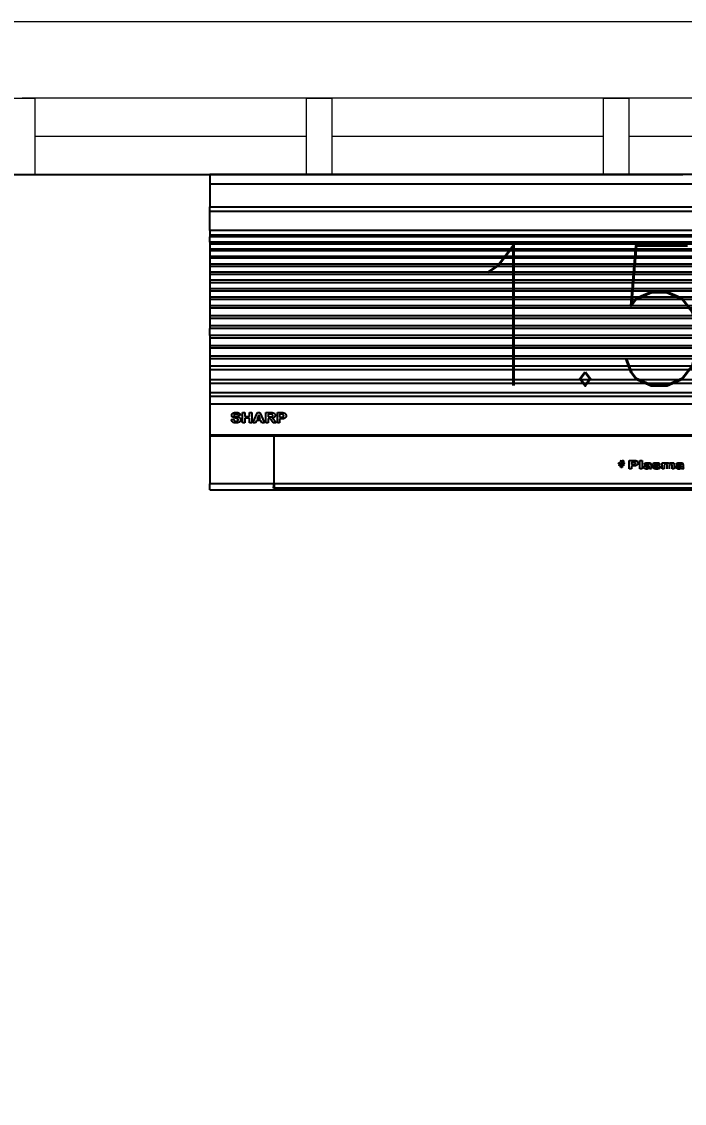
# Model space of a CAD drawing. Header units: inches. Extents: x -86493719 to 430035, y 21644 to 1519532.
# Drawn here: x 54258 to 55560, y 80404 to 82529 of the extents above; entities that cross this region are included whole.
import ezdxf

# ---------------------------------------------------------------- set-up
doc = ezdxf.new("R2010")
doc.units = ezdxf.units.IN
doc.header["$MEASUREMENT"] = 0
doc.layers.add('E-DB', color=1, linetype='Continuous')
doc.layers.add('Edges', color=7, linetype='Continuous')
doc.layers.add('LW', color=8, linetype='Continuous', lineweight=20)
doc.layers.add('WIN', color=8, linetype='Continuous', lineweight=18)
doc.styles.add('LAILA', font='romans.shx', dxfattribs={"width": 0.85})

# ---------------------------------------------------------------- blocks, each defined once
blk = doc.blocks.new('air con')
at = {"layer": 'Edges'}
for p, q in [((71.402, 41.898), (152.402, 41.898)), ((71.402, 41.898), (71.402, 41.095)), ((71.402, 41.095), (152.402, 41.095)), ((71.402, 41.095), (71.402, 39.122)), ((71.402, 39.122), (152.402, 39.122)), ((71.402, 38.724), (71.402, 39.122)), ((152.402, 38.724), (71.402, 38.724)), ((71.402, 37.092), (71.402, 38.724)), ((71.402, 37.092), (71.402, 36.701)), ((152.402, 37.092), (71.402, 37.092)), ((152.402, 36.701), (71.402, 36.701)), ((71.402, 36.701), (71.402, 36.542)), ((152.402, 36.542), (71.402, 36.542)), ((71.402, 36.078), (71.402, 36.542)), ((152.402, 36.078), (71.402, 36.078)), ((71.402, 36.078), (71.402, 35.914)), ((152.402, 35.914), (71.402, 35.914)), ((71.402, 35.914), (71.402, 35.493)), ((71.402, 35.493), (71.402, 35.34)), ((152.402, 35.493), (71.402, 35.493)), ((152.402, 35.34), (71.402, 35.34)), ((71.402, 35.34), (71.402, 34.877)), ((152.402, 34.877), (71.402, 34.877)), ((71.402, 34.877), (71.402, 34.709)), ((152.402, 34.709), (71.402, 34.709)), ((71.402, 34.709), (71.402, 34.207)), ((152.402, 34.207), (71.402, 34.207)), ((71.402, 34.207), (71.402, 34.022)), ((71.402, 34.022), (71.402, 33.51)), ((152.402, 34.022), (71.402, 34.022)), ((152.402, 33.51), (71.402, 33.51)), ((71.402, 33.51), (71.402, 33.335)), ((152.402, 33.335), (71.402, 33.335)), ((71.402, 33.335), (71.402, 32.826)), ((152.402, 32.826), (71.402, 32.826)), ((71.402, 32.826), (71.402, 32.625)), ((152.402, 32.625), (71.402, 32.625)), ((71.402, 32.625), (71.402, 32.098)), ((152.402, 32.098), (71.402, 32.098)), ((71.402, 32.098), (71.402, 31.911)), ((152.402, 31.911), (71.402, 31.911)), ((71.402, 31.911), (71.402, 31.378)), ((152.402, 31.378), (71.402, 31.378)), ((71.402, 31.378), (71.402, 31.189)), ((152.402, 31.189), (71.402, 31.189)), ((71.402, 31.189), (71.402, 30.654)), ((152.402, 30.654), (71.402, 30.654)), ((71.402, 30.654), (71.402, 30.439)), ((152.402, 30.439), (71.402, 30.439)), ((71.402, 30.439), (71.402, 29.791)), ((152.402, 29.791), (71.402, 29.791)), ((71.402, 29.791), (71.402, 29.562)), ((71.402, 29.562), (71.402, 28.935)), ((152.402, 29.562), (71.402, 29.562)), ((152.402, 28.935), (71.402, 28.935)), ((71.402, 28.935), (71.402, 28.714)), ((152.402, 28.714), (71.402, 28.714)), ((71.402, 28.092), (71.402, 28.714)), ((152.402, 28.092), (71.402, 28.092)), ((71.402, 28.092), (71.402, 27.871)), ((71.402, 27.871), (71.402, 27.226)), ((152.402, 27.871), (71.402, 27.871)), ((152.402, 27.226), (71.402, 27.226)), ((71.402, 27.226), (71.402, 27.024)), ((71.402, 27.024), (71.402, 26.349)), ((152.402, 27.024), (71.402, 27.024)), ((152.402, 26.349), (71.402, 26.349)), ((71.402, 26.349), (71.402, 26.117)), ((152.402, 26.117), (71.402, 26.117)), ((71.402, 26.117), (71.402, 25.469)), ((152.402, 25.469), (71.402, 25.469)), ((71.402, 25.469), (71.402, 25.162)), ((152.402, 25.162), (71.402, 25.162)), ((71.402, 25.162), (71.402, 24.304)), ((152.402, 24.304), (71.402, 24.304)), ((71.402, 24.304), (71.402, 24.002)), ((152.402, 24.002), (71.402, 24.002)), ((71.402, 24.002), (71.402, 23.184)), ((71.402, 23.184), (71.402, 22.883)), ((152.402, 23.184), (71.402, 23.184)), ((152.402, 22.883), (71.402, 22.883)), ((71.402, 22.883), (71.402, 22.213)), ((152.402, 22.213), (71.402, 22.213)), ((71.402, 22.213), (71.402, 19.568)), ((73.283, 21.282), (73.294, 21.346)), ((73.294, 21.346), (73.326, 21.406)), ((73.326, 21.406), (73.378, 21.457)), ((73.378, 21.457), (73.448, 21.494)), ((73.448, 21.494), (73.537, 21.517)), ((73.481, 21.324), (73.473, 21.293)), ((73.504, 21.347), (73.481, 21.324)), ((73.563, 21.371), (73.504, 21.347)), ((73.537, 21.517), (73.642, 21.525)), ((73.64, 21.379), (73.563, 21.371)), ((73.713, 21.372), (73.64, 21.379)), ((73.642, 21.525), (73.729, 21.52)), ((73.766, 21.35), (73.713, 21.372)), ((73.729, 21.52), (73.804, 21.507)), ((73.8, 21.311), (73.766, 21.35)), ((73.82, 21.253), (73.8, 21.311)), ((73.804, 21.507), (73.868, 21.484)), ((73.868, 21.484), (73.921, 21.453)), ((73.921, 21.453), (73.962, 21.414)), ((73.962, 21.414), (73.992, 21.369)), ((73.992, 21.369), (74.011, 21.318)), ((74.011, 21.318), (74.019, 21.261)), ((74.215, 20.639), (74.215, 21.51)), ((74.215, 21.51), (74.413, 21.51)), ((74.413, 21.51), (74.413, 21.167)), ((74.802, 21.167), (74.802, 21.51)), ((74.802, 21.51), (75.001, 21.51)), ((75.001, 21.51), (75.001, 20.639)), ((75.106, 20.639), (75.489, 21.51)), ((75.592, 21.306), (75.459, 20.983)), ((75.489, 21.51), (75.699, 21.51)), ((75.727, 20.983), (75.592, 21.306)), ((75.699, 21.51), (76.093, 20.639)), ((76.199, 20.639), (76.199, 21.51)), ((76.199, 21.51), (76.616, 21.51)), ((76.552, 21.362), (76.397, 21.362)), ((76.397, 21.362), (76.397, 21.141)), ((76.697, 21.359), (76.552, 21.362)), ((76.616, 21.51), (76.752, 21.504)), ((76.74, 21.347), (76.697, 21.359)), ((76.772, 21.325), (76.74, 21.347)), ((76.752, 21.504), (76.845, 21.486)), ((76.791, 21.294), (76.772, 21.325)), ((76.798, 21.254), (76.791, 21.294)), ((76.845, 21.486), (76.91, 21.454)), ((76.91, 21.454), (76.96, 21.403)), ((76.96, 21.403), (76.992, 21.338)), ((76.992, 21.338), (77.003, 21.266)), ((77.19, 20.639), (77.19, 21.51)), ((77.19, 21.51), (77.508, 21.51)), ((77.388, 21.362), (77.388, 21.115)), ((77.484, 21.362), (77.388, 21.362)), ((77.627, 21.356), (77.484, 21.362)), ((77.508, 21.51), (77.658, 21.506)), ((77.671, 21.343), (77.627, 21.356)), ((77.658, 21.506), (77.744, 21.497)), ((77.707, 21.318), (77.671, 21.343)), ((77.731, 21.283), (77.707, 21.318)), ((77.744, 21.497), (77.822, 21.465)), ((77.822, 21.465), (77.886, 21.411)), ((77.886, 21.411), (77.911, 21.376)), ((77.911, 21.376), (77.929, 21.336)), ((77.929, 21.336), (77.939, 21.291)), ((73.247, 20.922), (73.441, 20.939)), ((73.262, 20.853), (73.247, 20.922)), ((73.287, 20.793), (73.262, 20.853)), ((73.289, 21.232), (73.283, 21.282)), ((73.322, 20.742), (73.287, 20.793)), ((73.306, 21.186), (73.289, 21.232)), ((73.334, 21.144), (73.306, 21.186)), ((73.367, 20.7), (73.322, 20.742)), ((73.374, 21.106), (73.334, 21.144)), ((73.422, 20.666), (73.367, 20.7)), ((73.412, 21.082), (73.374, 21.106)), ((73.462, 21.059), (73.412, 21.082)), ((73.488, 20.642), (73.422, 20.666)), ((73.441, 20.939), (73.467, 20.864)), ((73.598, 21.02), (73.462, 21.059)), ((73.467, 20.864), (73.511, 20.812)), ((73.473, 21.293), (73.48, 21.265)), ((73.48, 21.265), (73.502, 21.241)), ((73.565, 20.628), (73.488, 20.642)), ((73.502, 21.241), (73.567, 21.212)), ((73.511, 20.812), (73.574, 20.782)), ((73.653, 20.623), (73.565, 20.628)), ((73.567, 21.212), (73.685, 21.182)), ((73.574, 20.782), (73.655, 20.772)), ((73.757, 20.982), (73.598, 21.02)), ((73.771, 20.631), (73.653, 20.623)), ((73.655, 20.772), (73.739, 20.781)), ((73.685, 21.182), (73.811, 21.152)), ((73.739, 20.781), (73.8, 20.808)), ((73.8, 20.965), (73.757, 20.982)), ((73.867, 20.655), (73.771, 20.631)), ((73.828, 20.944), (73.8, 20.965)), ((73.8, 20.808), (73.836, 20.847)), ((73.811, 21.152), (73.899, 21.12)), ((74.019, 21.261), (73.82, 21.253)), ((73.843, 20.92), (73.828, 20.944)), ((73.836, 20.847), (73.848, 20.892)), ((73.848, 20.892), (73.843, 20.92)), ((73.943, 20.695), (73.867, 20.655)), ((73.899, 21.12), (73.961, 21.081)), ((74, 20.752), (73.943, 20.695)), ((73.961, 21.081), (74.008, 21.031)), ((74.035, 20.82), (74, 20.752)), ((74.008, 21.031), (74.037, 20.968)), ((74.047, 20.892), (74.035, 20.82)), ((74.037, 20.968), (74.047, 20.892)), ((74.413, 20.639), (74.215, 20.639)), ((74.413, 21.167), (74.802, 21.167)), ((74.802, 21.02), (74.413, 21.02)), ((74.413, 21.02), (74.413, 20.639)), ((74.802, 20.639), (74.802, 21.02)), ((75.001, 20.639), (74.802, 20.639)), ((75.317, 20.639), (75.106, 20.639)), ((75.398, 20.837), (75.317, 20.639)), ((75.791, 20.837), (75.398, 20.837)), ((75.459, 20.983), (75.727, 20.983)), ((75.877, 20.639), (75.791, 20.837)), ((76.093, 20.639), (75.877, 20.639)), ((76.397, 20.639), (76.199, 20.639)), ((76.397, 21.141), (76.544, 21.141)), ((76.437, 21.002), (76.397, 21.002)), ((76.397, 21.002), (76.397, 20.639)), ((76.496, 21), (76.437, 21.002)), ((76.537, 20.993), (76.496, 21)), ((76.568, 20.979), (76.537, 20.993)), ((76.544, 21.141), (76.66, 21.144)), ((76.597, 20.956), (76.568, 20.979)), ((76.702, 20.828), (76.597, 20.956)), ((76.66, 21.144), (76.722, 21.152)), ((76.845, 20.639), (76.702, 20.828)), ((76.722, 21.152), (76.754, 21.167)), ((76.804, 21.034), (76.743, 21.023)), ((76.743, 21.023), (76.802, 20.988)), ((76.754, 21.167), (76.778, 21.189)), ((76.778, 21.189), (76.793, 21.218)), ((76.793, 21.218), (76.798, 21.254)), ((76.802, 20.988), (76.849, 20.95)), ((76.856, 21.052), (76.804, 21.034)), ((77.082, 20.639), (76.845, 20.639)), ((76.849, 20.95), (76.899, 20.895)), ((76.901, 21.075), (76.856, 21.052)), ((76.899, 20.895), (76.962, 20.809)), ((76.938, 21.104), (76.901, 21.075)), ((76.966, 21.138), (76.938, 21.104)), ((76.962, 20.809), (77.082, 20.639)), ((76.986, 21.176), (76.966, 21.138)), ((76.999, 21.219), (76.986, 21.176)), ((77.003, 21.266), (76.999, 21.219)), ((77.388, 20.639), (77.19, 20.639)), ((77.388, 21.115), (77.497, 21.115)), ((77.518, 20.967), (77.388, 20.967)), ((77.388, 20.967), (77.388, 20.639)), ((77.497, 21.115), (77.595, 21.119)), ((77.637, 20.97), (77.518, 20.967)), ((77.595, 21.119), (77.654, 21.129)), ((77.724, 20.98), (77.637, 20.97)), ((77.654, 21.129), (77.689, 21.146)), ((77.689, 21.146), (77.716, 21.172)), ((77.716, 21.172), (77.733, 21.203)), ((77.776, 20.995), (77.724, 20.98)), ((77.738, 21.239), (77.731, 21.283)), ((77.733, 21.203), (77.738, 21.239)), ((77.827, 21.021), (77.776, 20.995)), ((77.873, 21.058), (77.827, 21.021)), ((77.91, 21.107), (77.873, 21.058)), ((77.935, 21.168), (77.91, 21.107)), ((77.943, 21.242), (77.935, 21.168)), ((77.939, 21.291), (77.943, 21.242)), ((152.402, 19.568), (71.402, 19.568)), ((71.402, 19.568), (71.402, 19.493)), ((152.402, 19.493), (71.402, 19.493)), ((71.402, 19.493), (71.402, 15.42)), ((76.921, 15.42), (76.921, 19.493)), ((76.921, 18.47), (76.921, 18.812)), ((76.921, 18.133), (76.921, 18.47)), ((76.921, 17.803), (76.921, 18.133)), ((76.921, 17.48), (76.921, 17.803)), ((76.921, 17.163), (76.921, 17.48)), ((76.921, 16.853), (76.921, 17.163)), ((76.921, 16.551), (76.921, 16.853)), ((106.392, 17.174), (106.394, 17.184)), ((106.395, 17.161), (106.392, 17.174)), ((106.394, 17.184), (106.395, 17.187)), ((106.395, 17.187), (106.401, 17.199)), ((106.401, 17.149), (106.395, 17.161)), ((106.401, 17.199), (106.412, 17.209)), ((106.412, 17.139), (106.401, 17.149)), ((106.412, 17.209), (106.427, 17.217)), ((106.427, 17.131), (106.412, 17.139)), ((106.424, 17.008), (106.427, 17.021)), ((106.427, 16.995), (106.424, 17.008)), ((106.427, 17.217), (106.443, 17.222)), ((106.443, 17.126), (106.427, 17.131)), ((106.427, 17.021), (106.434, 17.033)), ((106.434, 16.983), (106.427, 16.995)), ((106.434, 17.033), (106.445, 17.044)), ((106.445, 16.973), (106.434, 16.983)), ((106.443, 17.222), (106.461, 17.224)), ((106.461, 17.124), (106.443, 17.126)), ((106.445, 17.044), (106.459, 17.051)), ((106.459, 16.965), (106.445, 16.973)), ((106.459, 17.051), (106.475, 17.056)), ((106.475, 16.96), (106.459, 16.965)), ((106.461, 17.224), (106.479, 17.222)), ((106.479, 17.126), (106.461, 17.124)), ((106.475, 17.056), (106.493, 17.058)), ((106.493, 16.958), (106.475, 16.96)), ((106.479, 17.222), (106.495, 17.217)), ((106.495, 17.131), (106.479, 17.126)), ((106.493, 17.058), (106.511, 17.056)), ((106.511, 16.96), (106.493, 16.958)), ((106.495, 17.217), (106.51, 17.209)), ((106.51, 17.139), (106.495, 17.131)), ((106.51, 17.209), (106.521, 17.199)), ((106.521, 17.149), (106.51, 17.139)), ((106.511, 17.056), (106.528, 17.051)), ((106.528, 16.965), (106.511, 16.96)), ((106.521, 17.199), (106.527, 17.187)), ((106.527, 17.161), (106.521, 17.149)), ((106.527, 17.187), (106.528, 17.184)), ((106.53, 17.174), (106.527, 17.161)), ((106.528, 17.184), (106.53, 17.174)), ((106.528, 17.051), (106.542, 17.044)), ((106.542, 16.973), (106.528, 16.965)), ((106.542, 17.044), (106.553, 17.033)), ((106.553, 16.983), (106.542, 16.973)), ((106.553, 17.033), (106.56, 17.021)), ((106.56, 16.995), (106.553, 16.983)), ((106.56, 17.021), (106.562, 17.008)), ((106.562, 17.008), (106.56, 16.995)), ((106.563, 17.174), (106.565, 17.184)), ((106.566, 17.161), (106.563, 17.174)), ((106.565, 17.184), (106.566, 17.187)), ((106.566, 17.187), (106.572, 17.199)), ((106.572, 17.149), (106.566, 17.161)), ((106.57, 16.853), (106.573, 16.866)), ((106.573, 16.84), (106.57, 16.853)), ((106.572, 17.199), (106.583, 17.209)), ((106.583, 17.139), (106.572, 17.149)), ((106.573, 16.866), (106.58, 16.878)), ((106.58, 16.828), (106.573, 16.84)), ((106.58, 16.878), (106.591, 16.889)), ((106.591, 16.818), (106.58, 16.828)), ((106.581, 17.368), (106.616, 17.445)), ((106.626, 17.296), (106.581, 17.368)), ((106.583, 17.209), (106.598, 17.217)), ((106.598, 17.131), (106.583, 17.139)), ((106.591, 16.889), (106.605, 16.897)), ((106.605, 16.81), (106.591, 16.818)), ((106.598, 17.217), (106.614, 17.222)), ((106.614, 17.126), (106.598, 17.131)), ((106.605, 16.897), (106.621, 16.902)), ((106.621, 16.805), (106.605, 16.81)), ((106.614, 17.222), (106.632, 17.224)), ((106.632, 17.124), (106.614, 17.126)), ((106.616, 17.445), (106.65, 17.368)), ((106.626, 17.296), (106.616, 17.445)), ((106.621, 16.902), (106.639, 16.903)), ((106.639, 16.803), (106.621, 16.805)), ((106.65, 17.368), (106.626, 17.296)), ((106.632, 17.224), (106.65, 17.222)), ((106.65, 17.126), (106.632, 17.124)), ((106.639, 16.903), (106.657, 16.902)), ((106.657, 16.805), (106.639, 16.803)), ((106.65, 17.222), (106.666, 17.217)), ((106.666, 17.131), (106.65, 17.126)), ((106.657, 16.902), (106.674, 16.897)), ((106.674, 16.81), (106.657, 16.805)), ((106.666, 17.217), (106.681, 17.209)), ((106.681, 17.139), (106.666, 17.131)), ((106.674, 16.897), (106.688, 16.889)), ((106.688, 16.818), (106.674, 16.81)), ((106.681, 17.209), (106.692, 17.199)), ((106.692, 17.149), (106.681, 17.139)), ((106.688, 16.889), (106.699, 16.878)), ((106.699, 16.828), (106.688, 16.818)), ((106.692, 17.199), (106.698, 17.187)), ((106.698, 17.161), (106.692, 17.149)), ((106.694, 17.008), (106.697, 17.021)), ((106.697, 16.995), (106.694, 17.008)), ((106.695, 17.356), (106.696, 17.363)), ((106.696, 17.347), (106.695, 17.356)), ((106.696, 17.363), (106.699, 17.371)), ((106.699, 17.339), (106.696, 17.347)), ((106.697, 17.021), (106.704, 17.033)), ((106.704, 16.983), (106.697, 16.995)), ((106.698, 17.187), (106.699, 17.184)), ((106.701, 17.174), (106.698, 17.161)), ((106.699, 17.371), (106.705, 17.377)), ((106.705, 17.333), (106.699, 17.339)), ((106.699, 17.184), (106.701, 17.174)), ((106.699, 16.878), (106.706, 16.866)), ((106.706, 16.84), (106.699, 16.828)), ((106.704, 17.033), (106.715, 17.044)), ((106.715, 16.973), (106.704, 16.983)), ((106.705, 17.377), (106.712, 17.382)), ((106.713, 17.328), (106.705, 17.333)), ((106.706, 16.866), (106.708, 16.853)), ((106.708, 16.853), (106.706, 16.84)), ((106.712, 17.382), (106.721, 17.384)), ((106.722, 17.326), (106.713, 17.328)), ((106.715, 17.363), (106.714, 17.355)), ((106.714, 17.355), (106.715, 17.347)), ((106.717, 17.366), (106.715, 17.363)), ((106.715, 17.347), (106.717, 17.344)), ((106.715, 17.044), (106.729, 17.051)), ((106.729, 16.965), (106.715, 16.973)), ((106.719, 17.368), (106.717, 17.366)), ((106.717, 17.344), (106.719, 17.342)), ((106.725, 17.372), (106.719, 17.368)), ((106.719, 17.342), (106.725, 17.338)), ((106.721, 17.384), (106.731, 17.385)), ((106.731, 17.325), (106.722, 17.326)), ((106.731, 17.373), (106.725, 17.372)), ((106.725, 17.338), (106.731, 17.337)), ((106.729, 17.051), (106.745, 17.056)), ((106.745, 16.96), (106.729, 16.965)), ((106.731, 17.385), (106.739, 17.385)), ((106.735, 17.373), (106.731, 17.373)), ((106.731, 17.337), (106.735, 17.338)), ((106.739, 17.325), (106.731, 17.325)), ((106.738, 17.372), (106.735, 17.373)), ((106.735, 17.338), (106.738, 17.338)), ((106.744, 17.368), (106.738, 17.372)), ((106.738, 17.338), (106.744, 17.342)), ((106.739, 17.385), (106.746, 17.383)), ((106.746, 17.327), (106.739, 17.325)), ((106.741, 17.174), (106.742, 17.184)), ((106.743, 17.161), (106.741, 17.174)), ((106.742, 17.184), (106.743, 17.187)), ((106.743, 17.187), (106.75, 17.199)), ((106.75, 17.149), (106.743, 17.161)), ((106.746, 17.366), (106.744, 17.368)), ((106.744, 17.342), (106.746, 17.344)), ((106.745, 17.056), (106.763, 17.058)), ((106.763, 16.958), (106.745, 16.96)), ((106.746, 17.383), (106.752, 17.381)), ((106.747, 17.363), (106.746, 17.366)), ((106.746, 17.344), (106.747, 17.347)), ((106.752, 17.33), (106.746, 17.327)), ((106.749, 17.355), (106.747, 17.363)), ((106.747, 17.347), (106.749, 17.355)), ((106.75, 17.199), (106.761, 17.209)), ((106.761, 17.139), (106.75, 17.149)), ((106.752, 17.381), (106.758, 17.377)), ((106.758, 17.333), (106.752, 17.33)), ((106.758, 17.377), (106.762, 17.372)), ((106.762, 17.338), (106.758, 17.333)), ((106.761, 17.209), (106.775, 17.217)), ((106.775, 17.131), (106.761, 17.139)), ((106.762, 17.372), (106.766, 17.367)), ((106.766, 17.343), (106.762, 17.338)), ((106.763, 17.058), (106.781, 17.056)), ((106.781, 16.96), (106.763, 16.958)), ((106.766, 17.367), (106.767, 17.361)), ((106.767, 17.349), (106.766, 17.343)), ((106.767, 17.361), (106.768, 17.355)), ((106.768, 17.355), (106.767, 17.349)), ((106.775, 17.217), (106.792, 17.222)), ((106.792, 17.126), (106.775, 17.131)), ((106.781, 17.056), (106.798, 17.051)), ((106.798, 16.965), (106.781, 16.96)), ((106.783, 17.326), (106.783, 17.384)), ((106.783, 17.384), (106.8, 17.384)), ((106.802, 17.326), (106.783, 17.326)), ((106.792, 17.222), (106.809, 17.224)), ((106.809, 17.124), (106.792, 17.126)), ((106.798, 17.051), (106.812, 17.044)), ((106.812, 16.973), (106.798, 16.965)), ((106.8, 17.384), (106.8, 17.376)), ((106.8, 17.376), (106.805, 17.38)), ((106.803, 17.366), (106.802, 17.361)), ((106.802, 17.361), (106.802, 17.352)), ((106.802, 17.352), (106.802, 17.326)), ((106.805, 17.369), (106.803, 17.366)), ((106.805, 17.38), (106.811, 17.383)), ((106.808, 17.371), (106.805, 17.369)), ((106.813, 17.373), (106.808, 17.371)), ((106.809, 17.224), (106.827, 17.222)), ((106.827, 17.126), (106.809, 17.124)), ((106.811, 17.383), (106.817, 17.385)), ((106.812, 17.044), (106.823, 17.033)), ((106.823, 16.983), (106.812, 16.973)), ((106.817, 17.374), (106.813, 17.373)), ((106.817, 17.385), (106.824, 17.385)), ((106.821, 17.373), (106.817, 17.374)), ((106.824, 17.372), (106.821, 17.373)), ((106.823, 17.033), (106.83, 17.021)), ((106.83, 16.995), (106.823, 16.983)), ((106.824, 17.385), (106.83, 17.385)), ((106.826, 17.37), (106.824, 17.372)), ((106.828, 17.368), (106.826, 17.37)), ((106.827, 17.222), (106.844, 17.217)), ((106.844, 17.131), (106.827, 17.126)), ((106.829, 17.363), (106.828, 17.368)), ((106.829, 17.356), (106.829, 17.363)), ((106.829, 17.326), (106.829, 17.356)), ((106.848, 17.326), (106.829, 17.326)), ((106.83, 17.385), (106.835, 17.384)), ((106.83, 17.021), (106.832, 17.008)), ((106.832, 17.008), (106.83, 16.995)), ((106.835, 17.384), (106.84, 17.381)), ((106.84, 17.381), (106.843, 17.379)), ((106.843, 17.379), (106.845, 17.376)), ((106.844, 17.217), (106.858, 17.209)), ((106.858, 17.139), (106.844, 17.131)), ((106.845, 17.376), (106.847, 17.372)), ((106.847, 17.372), (106.848, 17.362)), ((106.848, 17.362), (106.848, 17.326)), ((106.858, 17.209), (106.869, 17.199)), ((106.869, 17.149), (106.858, 17.139)), ((106.869, 17.199), (106.876, 17.187)), ((106.876, 17.161), (106.869, 17.149)), ((106.876, 17.187), (106.876, 17.184)), ((106.876, 17.184), (106.878, 17.174)), ((106.878, 17.174), (106.876, 17.161)), ((107.302, 17.402), (107.621, 17.402)), ((107.302, 17.402), (107.302, 17.396)), ((107.302, 17.396), (107.621, 17.396)), ((107.302, 16.682), (107.302, 17.396)), ((107.501, 16.682), (107.302, 16.682)), ((107.597, 17.275), (107.501, 17.275)), ((107.501, 17.275), (107.501, 17.079)), ((107.501, 17.079), (107.609, 17.079)), ((107.501, 17.079), (107.501, 17.072)), ((107.501, 17.072), (107.609, 17.072)), ((107.63, 16.951), (107.501, 16.951)), ((107.501, 16.951), (107.501, 16.682)), ((107.739, 17.27), (107.597, 17.275)), ((107.609, 17.079), (107.707, 17.082)), ((107.609, 17.072), (107.707, 17.075)), ((107.621, 17.402), (107.77, 17.4)), ((107.621, 17.396), (107.77, 17.393)), ((107.749, 16.954), (107.63, 16.951)), ((107.707, 17.082), (107.766, 17.09)), ((107.707, 17.075), (107.766, 17.083)), ((107.707, 17.082), (107.707, 17.075)), ((107.784, 17.259), (107.739, 17.27)), ((107.836, 16.961), (107.749, 16.954)), ((107.766, 17.09), (107.802, 17.105)), ((107.766, 17.083), (107.802, 17.098)), ((107.766, 17.09), (107.766, 17.083)), ((107.77, 17.4), (107.857, 17.392)), ((107.77, 17.393), (107.857, 17.385)), ((107.819, 17.238), (107.784, 17.259)), ((107.802, 17.105), (107.828, 17.125)), ((107.802, 17.098), (107.828, 17.119)), ((107.802, 17.105), (107.802, 17.098)), ((107.843, 17.21), (107.819, 17.238)), ((107.838, 17.14), (107.828, 17.125)), ((107.828, 17.125), (107.828, 17.119)), ((107.888, 16.974), (107.836, 16.961)), ((107.838, 17.14), (107.845, 17.144)), ((107.85, 17.177), (107.843, 17.21)), ((107.844, 17.15), (107.847, 17.162)), ((107.844, 17.15), (107.845, 17.144)), ((107.847, 17.162), (107.85, 17.177)), ((107.857, 17.392), (107.934, 17.366)), ((107.857, 17.385), (107.934, 17.359)), ((107.939, 16.995), (107.888, 16.974)), ((107.934, 17.366), (107.998, 17.322)), ((107.934, 17.359), (107.998, 17.315)), ((107.985, 17.025), (107.939, 16.995)), ((108.022, 17.065), (107.985, 17.025)), ((107.998, 17.322), (108.023, 17.293)), ((107.998, 17.322), (107.998, 17.315)), ((107.998, 17.315), (108.023, 17.286)), ((108.047, 17.115), (108.022, 17.065)), ((108.023, 17.293), (108.023, 17.286)), ((108.023, 17.286), (108.041, 17.26)), ((108.041, 17.26), (108.041, 17.253)), ((108.041, 17.253), (108.052, 17.223)), ((108.055, 17.176), (108.047, 17.115)), ((108.052, 17.223), (108.052, 17.217)), ((108.052, 17.217), (108.055, 17.183)), ((108.055, 17.18), (108.055, 17.183)), ((108.055, 17.176), (108.055, 17.183)), ((108.055, 17.18), (108.055, 17.176)), ((108.217, 17.402), (108.405, 17.402)), ((108.217, 17.402), (108.217, 17.396)), ((108.217, 17.396), (108.405, 17.396)), ((108.217, 16.682), (108.217, 17.396)), ((108.405, 16.682), (108.217, 16.682)), ((108.405, 17.402), (108.405, 17.396)), ((108.405, 17.396), (108.405, 16.682)), ((108.556, 16.871), (108.549, 16.83)), ((108.549, 16.825), (108.549, 16.83)), ((108.553, 16.791), (108.549, 16.825)), ((108.565, 16.762), (108.553, 16.791)), ((108.574, 16.901), (108.556, 16.871)), ((108.585, 16.737), (108.565, 16.762)), ((108.568, 17.07), (108.602, 17.127)), ((108.568, 17.07), (108.568, 17.063)), ((108.739, 17.041), (108.568, 17.063)), ((108.574, 16.901), (108.578, 16.908)), ((108.574, 16.901), (108.578, 16.901)), ((108.612, 16.938), (108.578, 16.908)), ((108.578, 16.901), (108.612, 16.931)), ((108.578, 16.908), (108.578, 16.901)), ((108.612, 16.713), (108.585, 16.737)), ((108.602, 17.127), (108.608, 17.136)), ((108.602, 17.127), (108.608, 17.129)), ((108.635, 17.161), (108.608, 17.136)), ((108.608, 17.129), (108.635, 17.154)), ((108.608, 17.136), (108.608, 17.129)), ((108.612, 16.938), (108.659, 16.961)), ((108.612, 16.931), (108.659, 16.954)), ((108.612, 16.938), (108.612, 16.931)), ((108.647, 16.694), (108.612, 16.713)), ((108.668, 17.181), (108.635, 17.161)), ((108.635, 17.154), (108.668, 17.175)), ((108.635, 17.161), (108.635, 17.154)), ((108.687, 16.681), (108.647, 16.694)), ((108.722, 16.978), (108.659, 16.961)), ((108.659, 16.954), (108.722, 16.971)), ((108.659, 16.961), (108.659, 16.954)), ((108.668, 17.181), (108.707, 17.197)), ((108.668, 17.175), (108.707, 17.19)), ((108.668, 17.181), (108.668, 17.175)), ((108.734, 16.673), (108.687, 16.681)), ((108.707, 17.197), (108.755, 17.208)), ((108.707, 17.19), (108.755, 17.202)), ((108.707, 17.197), (108.707, 17.19)), ((108.809, 16.992), (108.722, 16.978)), ((108.722, 16.971), (108.809, 16.986)), ((108.722, 16.978), (108.722, 16.971)), ((108.786, 16.67), (108.734, 16.673)), ((108.738, 16.84), (108.737, 16.837)), ((108.737, 16.837), (108.74, 16.835)), ((108.747, 16.864), (108.738, 16.84)), ((108.74, 16.835), (108.738, 16.84)), ((108.76, 17.072), (108.739, 17.041)), ((108.74, 16.835), (108.745, 16.817)), ((108.767, 16.794), (108.745, 16.817)), ((108.745, 16.817), (108.745, 16.81)), ((108.745, 16.81), (108.767, 16.787)), ((108.774, 16.885), (108.747, 16.864)), ((108.755, 17.208), (108.877, 17.217)), ((108.755, 17.202), (108.877, 17.211)), ((108.755, 17.208), (108.755, 17.202)), ((108.785, 17.091), (108.76, 17.072)), ((108.767, 16.794), (108.8, 16.779)), ((108.767, 16.794), (108.767, 16.787)), ((108.767, 16.787), (108.8, 16.772)), ((108.812, 16.897), (108.774, 16.885)), ((108.819, 17.102), (108.785, 17.091)), ((108.846, 16.674), (108.786, 16.67)), ((108.8, 16.779), (108.842, 16.773)), ((108.8, 16.779), (108.8, 16.772)), ((108.8, 16.772), (108.842, 16.767)), ((108.809, 16.992), (108.92, 17.01)), ((108.809, 16.986), (108.92, 17.003)), ((108.877, 16.909), (108.812, 16.897)), ((108.864, 17.106), (108.819, 17.102)), ((108.842, 16.773), (108.892, 16.779)), ((108.842, 16.767), (108.892, 16.773)), ((108.842, 16.773), (108.842, 16.767)), ((108.903, 16.687), (108.846, 16.674)), ((108.926, 17.102), (108.864, 17.106)), ((108.877, 17.217), (108.987, 17.212)), ((108.877, 17.211), (108.987, 17.205)), ((108.992, 16.93), (108.877, 16.909)), ((108.892, 16.779), (108.939, 16.798)), ((108.892, 16.773), (108.939, 16.791)), ((108.892, 16.779), (108.892, 16.773)), ((108.956, 16.708), (108.903, 16.687)), ((108.92, 17.01), (108.992, 17.026)), ((108.92, 17.003), (108.992, 17.019)), ((108.965, 17.089), (108.926, 17.102)), ((108.939, 16.798), (108.968, 16.818)), ((108.939, 16.791), (108.968, 16.811)), ((108.939, 16.798), (108.939, 16.791)), ((109.006, 16.738), (108.956, 16.708)), ((108.985, 17.067), (108.965, 17.089)), ((108.98, 16.836), (108.968, 16.818)), ((108.968, 16.818), (108.968, 16.811)), ((108.98, 16.836), (108.984, 16.843)), ((108.98, 16.836), (108.984, 16.836)), ((108.992, 16.91), (108.984, 16.843)), ((108.984, 16.836), (108.984, 16.843)), ((108.992, 17.033), (108.985, 17.067)), ((108.987, 17.212), (109.065, 17.196)), ((108.987, 17.205), (109.065, 17.189)), ((108.992, 17.026), (108.992, 17.033)), ((108.992, 17.026), (108.992, 17.019)), ((108.992, 16.91), (108.992, 16.93)), ((109.013, 16.722), (109.006, 16.738)), ((109.031, 16.682), (109.013, 16.722)), ((109.218, 16.682), (109.031, 16.682)), ((109.065, 17.196), (109.065, 17.189)), ((109.065, 17.196), (109.117, 17.171)), ((109.065, 17.189), (109.117, 17.164)), ((109.117, 17.171), (109.117, 17.164)), ((109.117, 17.171), (109.152, 17.141)), ((109.117, 17.164), (109.152, 17.134)), ((109.152, 17.141), (109.152, 17.134)), ((109.157, 17.127), (109.152, 17.141)), ((109.152, 17.134), (109.157, 17.127)), ((109.17, 17.093), (109.157, 17.127)), ((109.17, 17.087), (109.17, 17.093)), ((109.173, 17.063), (109.17, 17.087)), ((109.173, 17.063), (109.176, 17.03)), ((109.177, 17.017), (109.175, 16.852)), ((109.176, 16.848), (109.175, 16.852)), ((109.177, 17.017), (109.176, 17.03)), ((109.176, 16.848), (109.184, 16.758)), ((109.184, 16.751), (109.184, 16.758)), ((109.218, 16.689), (109.184, 16.751)), ((109.218, 16.689), (109.218, 16.682)), ((109.485, 16.857), (109.296, 16.836)), ((109.296, 16.829), (109.485, 16.85)), ((109.296, 16.836), (109.296, 16.829)), ((109.313, 16.794), (109.296, 16.829)), ((109.337, 16.763), (109.313, 16.794)), ((109.322, 17.059), (109.323, 17.066)), ((109.322, 17.052), (109.322, 17.059)), ((109.328, 17.017), (109.322, 17.052)), ((109.323, 17.066), (109.327, 17.084)), ((109.327, 17.091), (109.341, 17.114)), ((109.327, 17.091), (109.327, 17.084)), ((109.343, 16.985), (109.328, 17.017)), ((109.368, 16.736), (109.337, 16.763)), ((109.363, 17.147), (109.341, 17.121)), ((109.341, 17.114), (109.363, 17.141)), ((109.341, 17.121), (109.341, 17.114)), ((109.37, 16.958), (109.343, 16.985)), ((109.395, 17.172), (109.363, 17.147)), ((109.363, 17.141), (109.395, 17.165)), ((109.363, 17.147), (109.363, 17.141)), ((109.407, 16.713), (109.368, 16.736)), ((109.407, 16.935), (109.37, 16.958)), ((109.395, 17.172), (109.437, 17.192)), ((109.395, 17.165), (109.437, 17.185)), ((109.395, 17.172), (109.395, 17.165)), ((109.51, 16.904), (109.407, 16.935)), ((109.453, 16.694), (109.407, 16.713)), ((109.437, 17.192), (109.489, 17.206)), ((109.437, 17.185), (109.489, 17.199)), ((109.437, 17.192), (109.437, 17.185)), ((109.507, 16.681), (109.453, 16.694)), ((109.485, 16.857), (109.485, 16.85)), ((109.494, 16.841), (109.485, 16.857)), ((109.485, 16.85), (109.494, 16.841)), ((109.489, 17.206), (109.55, 17.215)), ((109.489, 17.199), (109.55, 17.208)), ((109.489, 17.206), (109.489, 17.199)), ((109.494, 16.841), (109.504, 16.822)), ((109.499, 17.073), (109.497, 17.069)), ((109.497, 17.069), (109.501, 17.066)), ((109.503, 17.085), (109.499, 17.073)), ((109.501, 17.066), (109.499, 17.073)), ((109.501, 17.066), (109.502, 17.063)), ((109.502, 17.063), (109.502, 17.056)), ((109.516, 17.051), (109.502, 17.063)), ((109.502, 17.056), (109.516, 17.045)), ((109.519, 17.097), (109.503, 17.085)), ((109.504, 16.822), (109.534, 16.797)), ((109.504, 16.822), (109.504, 16.815)), ((109.504, 16.815), (109.534, 16.79)), ((109.569, 16.673), (109.507, 16.681)), ((109.696, 16.869), (109.51, 16.904)), ((109.516, 17.051), (109.516, 17.045)), ((109.573, 17.035), (109.516, 17.051)), ((109.516, 17.045), (109.573, 17.028)), ((109.562, 17.108), (109.519, 17.097)), ((109.534, 16.797), (109.578, 16.781)), ((109.534, 16.797), (109.534, 16.79)), ((109.534, 16.79), (109.578, 16.774)), ((109.55, 17.215), (109.622, 17.217)), ((109.55, 17.215), (109.55, 17.208)), ((109.55, 17.208), (109.622, 17.211)), ((109.625, 17.112), (109.562, 17.108)), ((109.637, 16.67), (109.569, 16.673)), ((109.573, 17.035), (109.692, 17.013)), ((109.573, 17.028), (109.692, 17.006)), ((109.578, 16.781), (109.637, 16.776)), ((109.578, 16.781), (109.578, 16.774)), ((109.578, 16.774), (109.637, 16.769)), ((109.622, 17.217), (109.749, 17.209)), ((109.622, 17.211), (109.749, 17.202)), ((109.678, 17.108), (109.625, 17.112)), ((109.637, 16.776), (109.702, 16.781)), ((109.637, 16.776), (109.637, 16.769)), ((109.637, 16.769), (109.702, 16.774)), ((109.713, 16.673), (109.637, 16.67)), ((109.716, 17.096), (109.678, 17.108)), ((109.692, 17.013), (109.82, 16.985)), ((109.692, 17.006), (109.82, 16.978)), ((109.759, 16.851), (109.696, 16.869)), ((109.702, 16.781), (109.747, 16.795)), ((109.702, 16.774), (109.747, 16.788)), ((109.702, 16.781), (109.702, 16.774)), ((109.778, 16.683), (109.713, 16.673)), ((109.743, 17.077), (109.716, 17.096)), ((109.76, 17.05), (109.743, 17.077)), ((109.747, 16.795), (109.766, 16.811)), ((109.747, 16.788), (109.766, 16.804)), ((109.747, 16.795), (109.747, 16.788)), ((109.749, 17.209), (109.799, 17.198)), ((109.749, 17.202), (109.799, 17.191)), ((109.769, 16.839), (109.759, 16.851)), ((109.937, 17.074), (109.76, 17.05)), ((109.766, 16.811), (109.772, 16.825)), ((109.766, 16.811), (109.766, 16.804)), ((109.772, 16.825), (109.769, 16.839)), ((109.834, 16.699), (109.778, 16.683)), ((109.799, 17.198), (109.839, 17.183)), ((109.799, 17.198), (109.799, 17.191)), ((109.799, 17.191), (109.839, 17.176)), ((109.82, 16.985), (109.902, 16.952)), ((109.82, 16.978), (109.902, 16.945)), ((109.88, 16.721), (109.834, 16.699)), ((109.839, 17.183), (109.839, 17.176)), ((109.872, 17.163), (109.839, 17.183)), ((109.839, 17.176), (109.872, 17.157)), ((109.872, 17.163), (109.872, 17.157)), ((109.872, 17.163), (109.899, 17.14)), ((109.872, 17.157), (109.899, 17.133)), ((109.915, 16.748), (109.88, 16.721)), ((109.899, 17.14), (109.899, 17.133)), ((109.907, 17.128), (109.899, 17.14)), ((109.899, 17.133), (109.907, 17.128)), ((109.902, 16.952), (109.928, 16.932)), ((109.902, 16.952), (109.902, 16.945)), ((109.902, 16.945), (109.928, 16.925)), ((109.937, 17.081), (109.907, 17.128)), ((109.941, 16.777), (109.915, 16.748)), ((109.928, 16.932), (109.928, 16.925)), ((109.936, 16.922), (109.928, 16.925)), ((109.936, 16.922), (109.947, 16.908)), ((109.937, 17.081), (109.937, 17.074)), ((109.956, 16.809), (109.941, 16.777)), ((109.947, 16.908), (109.947, 16.901)), ((109.95, 16.9), (109.947, 16.901)), ((109.958, 16.881), (109.95, 16.9)), ((109.961, 16.844), (109.956, 16.809)), ((109.958, 16.881), (109.958, 16.874)), ((109.96, 16.865), (109.958, 16.874)), ((109.961, 16.85), (109.96, 16.865)), ((109.961, 16.847), (109.961, 16.85)), ((109.961, 16.844), (109.961, 16.85)), ((109.961, 16.847), (109.961, 16.844)), ((110.112, 17.206), (110.286, 17.206)), ((110.112, 17.206), (110.112, 17.199)), ((110.112, 17.199), (110.286, 17.199)), ((110.112, 16.682), (110.112, 17.199)), ((110.301, 16.682), (110.112, 16.682)), ((110.286, 17.206), (110.286, 17.199)), ((110.286, 17.199), (110.286, 17.135)), ((110.286, 17.128), (110.335, 17.164)), ((110.286, 17.135), (110.296, 17.142)), ((110.286, 17.135), (110.286, 17.128)), ((110.335, 17.171), (110.296, 17.142)), ((110.305, 16.997), (110.301, 16.933)), ((110.301, 16.933), (110.301, 16.682)), ((110.316, 17.04), (110.305, 16.997)), ((110.336, 17.068), (110.316, 17.04)), ((110.388, 17.197), (110.335, 17.171)), ((110.335, 17.164), (110.388, 17.19)), ((110.335, 17.171), (110.335, 17.164)), ((110.366, 17.089), (110.336, 17.068)), ((110.403, 17.102), (110.366, 17.089)), ((110.388, 17.197), (110.446, 17.212)), ((110.388, 17.19), (110.446, 17.205)), ((110.388, 17.197), (110.388, 17.19)), ((110.444, 17.106), (110.403, 17.102)), ((110.477, 17.103), (110.444, 17.106)), ((110.446, 17.212), (110.508, 17.217)), ((110.446, 17.212), (110.446, 17.205)), ((110.446, 17.205), (110.508, 17.211)), ((110.502, 17.095), (110.477, 17.103)), ((110.52, 17.082), (110.502, 17.095)), ((110.508, 17.217), (110.572, 17.212)), ((110.508, 17.217), (110.508, 17.211)), ((110.508, 17.211), (110.572, 17.205)), ((110.533, 17.063), (110.52, 17.082)), ((110.54, 17.027), (110.533, 17.063)), ((110.543, 16.965), (110.54, 17.027)), ((110.543, 16.682), (110.543, 16.965)), ((110.572, 17.212), (110.627, 17.197)), ((110.572, 17.212), (110.572, 17.205)), ((110.572, 17.205), (110.627, 17.19)), ((110.627, 17.197), (110.627, 17.19)), ((110.673, 17.171), (110.627, 17.197)), ((110.627, 17.19), (110.673, 17.164)), ((110.673, 17.171), (110.673, 17.164)), ((110.673, 17.171), (110.709, 17.135)), ((110.673, 17.164), (110.709, 17.128)), ((110.709, 17.128), (110.758, 17.164)), ((110.709, 17.135), (110.719, 17.143)), ((110.709, 17.135), (110.709, 17.128)), ((110.758, 17.171), (110.719, 17.143)), ((110.735, 16.993), (110.731, 16.93)), ((110.731, 16.93), (110.731, 16.682)), ((110.747, 17.037), (110.735, 16.993)), ((110.767, 17.067), (110.747, 17.037)), ((110.758, 17.171), (110.811, 17.197)), ((110.758, 17.164), (110.811, 17.19)), ((110.758, 17.171), (110.758, 17.164)), ((110.797, 17.088), (110.767, 17.067)), ((110.833, 17.101), (110.797, 17.088)), ((110.811, 17.197), (110.867, 17.212)), ((110.811, 17.19), (110.867, 17.205)), ((110.811, 17.197), (110.811, 17.19)), ((110.872, 17.106), (110.833, 17.101)), ((110.867, 17.212), (110.927, 17.217)), ((110.867, 17.212), (110.867, 17.205)), ((110.867, 17.205), (110.927, 17.211)), ((110.919, 17.099), (110.872, 17.106)), ((110.952, 17.077), (110.919, 17.099)), ((110.927, 17.217), (110.999, 17.212)), ((110.927, 17.217), (110.927, 17.211)), ((110.927, 17.211), (110.999, 17.205)), ((110.967, 17.041), (110.952, 17.077)), ((110.971, 16.977), (110.967, 17.041)), ((110.971, 16.682), (110.971, 16.977)), ((111.16, 16.682), (110.971, 16.682)), ((110.999, 17.212), (111.059, 17.194)), ((110.999, 17.212), (110.999, 17.205)), ((110.999, 17.205), (111.059, 17.187)), ((111.059, 17.194), (111.059, 17.187)), ((111.059, 17.187), (111.107, 17.159)), ((111.107, 17.166), (111.077, 17.184)), ((111.107, 17.166), (111.107, 17.159)), ((111.107, 17.166), (111.141, 17.126)), ((111.107, 17.159), (111.141, 17.119)), ((111.141, 17.126), (111.141, 17.119)), ((111.155, 17.083), (111.141, 17.119)), ((111.155, 17.083), (111.155, 17.076)), ((111.156, 17.069), (111.155, 17.076)), ((111.156, 17.069), (111.16, 17.019)), ((111.16, 17.019), (111.16, 16.682)), ((111.305, 16.871), (111.298, 16.83)), ((111.298, 16.83), (111.298, 16.823)), ((111.302, 16.791), (111.298, 16.823)), ((111.314, 16.762), (111.302, 16.791)), ((111.321, 16.898), (111.305, 16.871)), ((111.334, 16.737), (111.314, 16.762)), ((111.357, 17.136), (111.318, 17.07)), ((111.318, 17.07), (111.357, 17.129)), ((111.318, 17.07), (111.318, 17.063)), ((111.489, 17.041), (111.318, 17.063)), ((111.321, 16.898), (111.327, 16.901)), ((111.362, 16.938), (111.327, 16.908)), ((111.327, 16.901), (111.362, 16.931)), ((111.327, 16.908), (111.327, 16.901)), ((111.362, 16.713), (111.334, 16.737)), ((111.384, 17.161), (111.357, 17.136)), ((111.357, 17.129), (111.384, 17.154)), ((111.357, 17.136), (111.357, 17.129)), ((111.362, 16.938), (111.408, 16.961)), ((111.362, 16.931), (111.408, 16.954)), ((111.362, 16.938), (111.362, 16.931)), ((111.396, 16.694), (111.362, 16.713)), ((111.417, 17.181), (111.384, 17.161)), ((111.384, 17.154), (111.417, 17.175)), ((111.384, 17.161), (111.384, 17.154)), ((111.437, 16.681), (111.396, 16.694)), ((111.408, 16.961), (111.471, 16.978)), ((111.408, 16.954), (111.471, 16.971)), ((111.408, 16.961), (111.408, 16.954)), ((111.417, 17.181), (111.456, 17.197)), ((111.417, 17.175), (111.456, 17.19)), ((111.417, 17.181), (111.417, 17.175)), ((111.483, 16.673), (111.437, 16.681)), ((111.456, 17.197), (111.504, 17.208)), ((111.456, 17.19), (111.504, 17.202)), ((111.456, 17.197), (111.456, 17.19)), ((111.558, 16.992), (111.471, 16.978)), ((111.471, 16.971), (111.558, 16.986)), ((111.471, 16.978), (111.471, 16.971)), ((111.535, 16.67), (111.483, 16.673)), ((111.487, 16.837), (111.496, 16.864)), ((111.494, 16.817), (111.487, 16.837)), ((111.509, 17.072), (111.489, 17.041)), ((111.516, 16.794), (111.494, 16.817)), ((111.494, 16.817), (111.494, 16.81)), ((111.494, 16.81), (111.516, 16.787)), ((111.523, 16.885), (111.496, 16.864)), ((111.504, 17.208), (111.626, 17.217)), ((111.504, 17.202), (111.626, 17.211)), ((111.504, 17.208), (111.504, 17.202)), ((111.534, 17.091), (111.509, 17.072)), ((111.516, 16.794), (111.55, 16.779)), ((111.516, 16.794), (111.516, 16.787)), ((111.516, 16.787), (111.55, 16.772)), ((111.561, 16.897), (111.523, 16.885)), ((111.568, 17.102), (111.534, 17.091)), ((111.595, 16.674), (111.535, 16.67)), ((111.55, 16.779), (111.591, 16.773)), ((111.55, 16.779), (111.55, 16.772)), ((111.55, 16.772), (111.591, 16.767)), ((111.67, 17.01), (111.558, 16.992)), ((111.558, 16.986), (111.67, 17.003)), ((111.626, 16.909), (111.561, 16.897)), ((111.613, 17.106), (111.568, 17.102)), ((111.591, 16.773), (111.641, 16.779)), ((111.591, 16.767), (111.641, 16.773)), ((111.591, 16.773), (111.591, 16.767)), ((111.652, 16.687), (111.595, 16.674)), ((111.675, 17.102), (111.613, 17.106)), ((111.626, 17.217), (111.736, 17.212)), ((111.626, 17.211), (111.736, 17.205)), ((111.741, 16.93), (111.626, 16.909)), ((111.641, 16.779), (111.688, 16.798)), ((111.641, 16.773), (111.688, 16.791)), ((111.641, 16.779), (111.641, 16.773)), ((111.706, 16.708), (111.652, 16.687)), ((111.67, 17.01), (111.741, 17.026)), ((111.67, 17.003), (111.741, 17.019)), ((111.714, 17.089), (111.675, 17.102)), ((111.688, 16.798), (111.717, 16.818)), ((111.688, 16.791), (111.717, 16.811)), ((111.688, 16.798), (111.688, 16.791)), ((111.756, 16.738), (111.706, 16.708)), ((111.734, 17.067), (111.714, 17.089)), ((111.717, 16.818), (111.733, 16.836)), ((111.717, 16.818), (111.717, 16.811)), ((111.741, 16.91), (111.733, 16.843)), ((111.733, 16.843), (111.733, 16.836)), ((111.741, 17.033), (111.734, 17.067)), ((111.736, 17.212), (111.814, 17.196)), ((111.736, 17.205), (111.814, 17.189)), ((111.741, 17.026), (111.741, 17.033)), ((111.741, 17.026), (111.741, 17.019)), ((111.741, 16.91), (111.741, 16.93)), ((111.762, 16.722), (111.756, 16.738)), ((111.78, 16.682), (111.762, 16.722)), ((111.967, 16.682), (111.78, 16.682)), ((111.814, 17.196), (111.814, 17.189)), ((111.814, 17.196), (111.866, 17.171)), ((111.814, 17.189), (111.866, 17.164)), ((111.866, 17.171), (111.866, 17.164)), ((111.866, 17.171), (111.901, 17.141)), ((111.866, 17.164), (111.901, 17.134)), ((111.901, 17.141), (111.901, 17.134)), ((111.905, 17.131), (111.901, 17.141)), ((111.901, 17.134), (111.905, 17.131)), ((111.92, 17.093), (111.905, 17.131)), ((111.92, 17.087), (111.92, 17.093)), ((111.921, 17.071), (111.92, 17.087)), ((111.921, 17.071), (111.925, 17.028)), ((111.926, 17.016), (111.924, 16.858)), ((111.924, 16.858), (111.933, 16.758)), ((111.926, 17.016), (111.925, 17.028)), ((111.933, 16.751), (111.933, 16.758)), ((111.967, 16.689), (111.933, 16.751)), ((111.967, 16.689), (111.967, 16.682)), ((76.921, 16.256), (76.921, 16.551)), ((76.921, 15.969), (76.921, 16.256)), ((76.921, 15.69), (76.921, 15.969)), ((76.855, 15.42), (71.402, 15.42)), ((71.402, 14.898), (71.402, 15.42)), ((71.402, 14.898), (152.402, 14.898)), ((76.921, 15.42), (76.855, 15.42)), ((76.855, 15.42), (76.855, 15.142)), ((76.921, 15.142), (76.855, 15.142)), ((76.855, 15.051), (76.855, 15.142)), ((76.921, 15.051), (76.855, 15.051)), ((76.921, 15.42), (76.921, 15.69)), ((76.921, 15.42), (76.921, 15.142)), ((146.421, 15.42), (76.921, 15.42)), ((76.921, 15.142), (76.921, 15.051)), ((146.421, 15.051), (76.921, 15.051)), ((76.921, 15.051), (76.921, 15.012)), ((146.421, 15.012), (76.921, 15.012))]:
    blk.add_line(p, q, dxfattribs=at)
blk = doc.blocks.new('1.5HP AIR CONDITION')
at = {"xscale": 22.95287572191861, "yscale": 22.95287572191861, "zscale": 22.95287572191861}
blk.add_blockref('air con', (-3117.8, -341.9), dxfattribs=at)
at = {"insert": (-992.3, 480.1), "char_height": 275.47, "width": 2697.104, "attachment_point": 1, "style": 'LAILA'}
blk.add_mtext('1.5HP', dxfattribs=at)

msp = doc.modelspace()

# ---------------------------------------------------------------- linework, layer by layer
at = {"layer": 'E-DB'}
msp.add_lwpolyline([(46033.5, 58228.6), (44284.3, 58228.6), (44284.3, 61228.6), (47709.3, 61228.6), (47709.3, 67878.6), (45709.3, 67878.6), (45709.3, 79728.6), (49709.3, 79728.6), (49709.3, 82228.6), (55557.4, 82228.6)], dxfattribs=at)
at = {"layer": 'LW'}
msp.add_line((54234.3, 82528.6), (56034.3, 82528.6), dxfattribs=at)
at = {"layer": 'WIN'}
for p, q in [((56009.3, 82378.6), (54259.3, 82378.6)), ((54284.3, 82303.6), (54817.7, 82303.6)), ((54867.7, 82303.6), (55401, 82303.6)), ((55451, 82303.6), (55984.3, 82303.6)), ((56034.3, 82228.6), (54234.3, 82228.6))]:
    msp.add_line(p, q, dxfattribs=at)
for points in [[(54234.3, 82378.6), (54284.3, 82378.6), (54284.3, 82228.6), (54234.3, 82228.6)], [(54817.7, 82378.6), (54867.7, 82378.6), (54867.7, 82228.6), (54817.7, 82228.6)], [(55401, 82378.6), (55451, 82378.6), (55451, 82228.6), (55401, 82228.6)]]:
    msp.add_lwpolyline(points, close=True, dxfattribs=at)

# ---------------------------------------------------------------- block references
msp.add_blockref('1.5HP AIR CONDITION', (56106.7, 81608.9))

doc.saveas('drawing.dxf')
